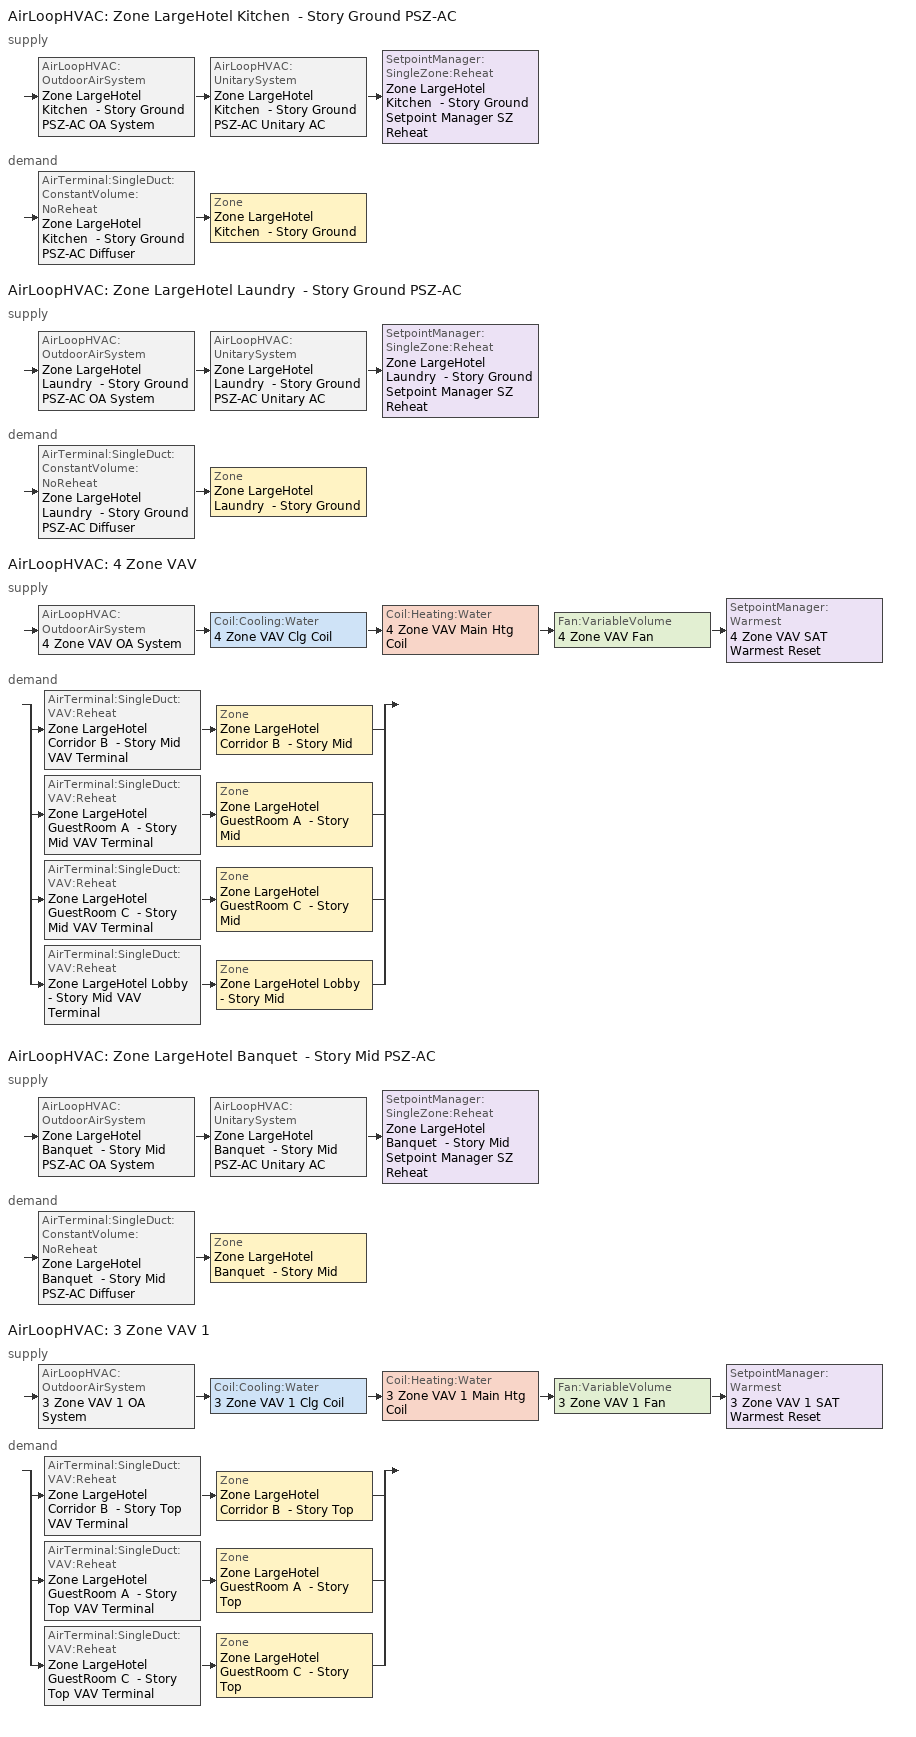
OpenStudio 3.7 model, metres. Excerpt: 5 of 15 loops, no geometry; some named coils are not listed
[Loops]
AirLoopHVAC 'Zone LargeHotel Kitchen  - Story Ground PSZ-AC'
 supply: AirLoopHVAC:OutdoorAirSystem 'Zone LargeHotel Kitchen  - Story Ground PSZ-AC OA System' > AirLoopHVAC:UnitarySystem 'Zone LargeHotel Kitchen  - Story Ground PSZ-AC Unitary AC' > SetpointManager:SingleZone:Reheat 'Zone LargeHotel Kitchen  - Story Ground Setpoint Manager SZ Reheat'
 demand: AirTerminal:SingleDuct:ConstantVolume:NoReheat 'Zone LargeHotel Kitchen  - Story Ground PSZ-AC Diffuser' > Zone 'Zone LargeHotel Kitchen  - Story Ground'
AirLoopHVAC 'Zone LargeHotel Laundry  - Story Ground PSZ-AC'
 supply: AirLoopHVAC:OutdoorAirSystem 'Zone LargeHotel Laundry  - Story Ground PSZ-AC OA System' > AirLoopHVAC:UnitarySystem 'Zone LargeHotel Laundry  - Story Ground PSZ-AC Unitary AC' > SetpointManager:SingleZone:Reheat 'Zone LargeHotel Laundry  - Story Ground Setpoint Manager SZ Reheat'
 demand: AirTerminal:SingleDuct:ConstantVolume:NoReheat 'Zone LargeHotel Laundry  - Story Ground PSZ-AC Diffuser' > Zone 'Zone LargeHotel Laundry  - Story Ground'
AirLoopHVAC '4 Zone VAV'
 supply: AirLoopHVAC:OutdoorAirSystem '4 Zone VAV OA System' > Coil:Cooling:Water '4 Zone VAV Clg Coil' > Coil:Heating:Water '4 Zone VAV Main Htg Coil' > Fan:VariableVolume '4 Zone VAV Fan' > SetpointManager:Warmest '4 Zone VAV SAT Warmest Reset'
 demand: split
  | AirTerminal:SingleDuct:VAV:Reheat 'Zone LargeHotel Corridor B  - Story Mid VAV Terminal' > Zone 'Zone LargeHotel Corridor B  - Story Mid'
  | AirTerminal:SingleDuct:VAV:Reheat 'Zone LargeHotel GuestRoom A  - Story Mid VAV Terminal' > Zone 'Zone LargeHotel GuestRoom A  - Story Mid'
  | AirTerminal:SingleDuct:VAV:Reheat 'Zone LargeHotel GuestRoom C  - Story Mid VAV Terminal' > Zone 'Zone LargeHotel GuestRoom C  - Story Mid'
  | AirTerminal:SingleDuct:VAV:Reheat 'Zone LargeHotel Lobby  - Story Mid VAV Terminal' > Zone 'Zone LargeHotel Lobby  - Story Mid'
AirLoopHVAC 'Zone LargeHotel Banquet  - Story Mid PSZ-AC'
 supply: AirLoopHVAC:OutdoorAirSystem 'Zone LargeHotel Banquet  - Story Mid PSZ-AC OA System' > AirLoopHVAC:UnitarySystem 'Zone LargeHotel Banquet  - Story Mid PSZ-AC Unitary AC' > SetpointManager:SingleZone:Reheat 'Zone LargeHotel Banquet  - Story Mid Setpoint Manager SZ Reheat'
 demand: AirTerminal:SingleDuct:ConstantVolume:NoReheat 'Zone LargeHotel Banquet  - Story Mid PSZ-AC Diffuser' > Zone 'Zone LargeHotel Banquet  - Story Mid'
AirLoopHVAC '3 Zone VAV 1'
 supply: AirLoopHVAC:OutdoorAirSystem '3 Zone VAV 1 OA System' > Coil:Cooling:Water '3 Zone VAV 1 Clg Coil' > Coil:Heating:Water '3 Zone VAV 1 Main Htg Coil' > Fan:VariableVolume '3 Zone VAV 1 Fan' > SetpointManager:Warmest '3 Zone VAV 1 SAT Warmest Reset'
 demand: split
  | AirTerminal:SingleDuct:VAV:Reheat 'Zone LargeHotel Corridor B  - Story Top VAV Terminal' > Zone 'Zone LargeHotel Corridor B  - Story Top'
  | AirTerminal:SingleDuct:VAV:Reheat 'Zone LargeHotel GuestRoom A  - Story Top VAV Terminal' > Zone 'Zone LargeHotel GuestRoom A  - Story Top'
  | AirTerminal:SingleDuct:VAV:Reheat 'Zone LargeHotel GuestRoom C  - Story Top VAV Terminal' > Zone 'Zone LargeHotel GuestRoom C  - Story Top'
[Sizing:Zone] Zone Cooling Design Supply Air Temperature Input Method=SupplyAirTemperature; Zone Cooling Design Supply Air Temperature {C}=12.7778; Zone Cooling Design Supply Air Temperature Difference {deltaC}=11.11; Zone Heating Design Supply Air Temperature Input Method=SupplyAirTemperature; Zone Heating Design Supply Air Temperature Difference {deltaC}=11.11; Zone Cooling Design Supply Air Humidity Ratio {kg-H2O/kg-air}=0.0085; Zone Heating Design Supply Air Humidity Ratio {kg-H2O/kg-air}=0.008; Heating Design Air Flow Method=DesignDay; Account for Dedicated Outdoor Air System=No; Dedicated Outdoor Air System Control Strategy=NeutralSupplyAir; Dedicated Outdoor Air Low Setpoint Temperature for Design {C}=autosize; Dedicated Outdoor Air High Setpoint Temperature for Design {C}=autosize; Zone Load Sizing Method=Sensible Load Only No Latent Load; Zone Latent Cooling Design Supply Air Humidity Ratio Input Method=HumidityRatioDifference; Zone Cooling Design Supply Air Humidity Ratio Difference {kgWater/kgDryAir}=0.005; Zone Latent Heating Design Supply Air Humidity Ratio Input Method=HumidityRatioDifference; Zone Humidification Design Supply Air Humidity Ratio Difference {kgWater/kgDryAir}=0.005
Name | Zone Heating Design Supply Air Temperature {C} | Cooling Design Air Flow Method
Zone LargeHotel Laundry  - Story Ground; Zone LargeHotel Kitchen  - Story Ground; Zone LargeHotel Banquet  - Story Mid | 50 | DesignDay
Zone LargeHotel GuestRoom A  - Story Mid; Zone LargeHotel Corridor B  - Story Mid; Zone LargeHotel GuestRoom C  - Story Mid; Zone LargeHotel Lobby  - Story Mid; Zone LargeHotel GuestRoom A  - Story Top; Zone LargeHotel Corridor B  - Story Top; Zone LargeHotel GuestRoom C  - Story Top | 40 | DesignDayWithLimit
[Zone equipment]
Zone LargeHotel Laundry  - Story Ground: Zone LargeHotel Laundry  - Story Ground PSZ-AC Diffuser
Zone LargeHotel Kitchen  - Story Ground: Zone LargeHotel Kitchen  - Story Ground Exhaust Fan, Zone LargeHotel Kitchen  - Story Ground PSZ-AC Diffuser
Zone LargeHotel GuestRoom A  - Story Mid: Zone LargeHotel GuestRoom A  - Story Mid VAV Terminal
Zone LargeHotel Corridor B  - Story Mid: Zone LargeHotel Corridor B  - Story Mid VAV Terminal
Zone LargeHotel GuestRoom C  - Story Mid: Zone LargeHotel GuestRoom C  - Story Mid VAV Terminal
Zone LargeHotel Banquet  - Story Mid: Zone LargeHotel Banquet  - Story Mid PSZ-AC Diffuser
Zone LargeHotel Lobby  - Story Mid: Zone LargeHotel Lobby  - Story Mid VAV Terminal
Zone LargeHotel GuestRoom A  - Story Top: Zone LargeHotel GuestRoom A  - Story Top VAV Terminal
Zone LargeHotel Corridor B  - Story Top: Zone LargeHotel Corridor B  - Story Top VAV Terminal
Zone LargeHotel GuestRoom C  - Story Top: Zone LargeHotel GuestRoom C  - Story Top VAV Terminal
[Fan:ZoneExhaust]
Zone LargeHotel Kitchen  - Story Ground Exhaust Fan: Availability Schedule=HotelLarge Kitchen_Exhaust_SCH; Fan Total Efficiency=0.0660786; Pressure Rise {Pa}=124.544; Maximum Flow Rate {m3/s}=0.0728272; Flow Fraction Schedule=HotelLarge Kitchen_Exhaust_SCH; System Availability Manager Coupling Mode=Decoupled
[Refrigeration:WalkIn] Availability Schedule=Always On Discrete; Rated Coil Cooling Capacity {W}=2696.25; Rated Total Heating Power {W}=0; Rated Circulation Fan Power {W}=0; Rated Total Lighting Power {W}=120; Lighting Schedule=Always On; Defrost Control Type=TimeSchedule; Temperature Termination Defrost Fraction to Ice=0.7; Insulated Floor Surface Area {m2}=11.1484; Insulated Floor U-Value {W/m2-K}=0.207
Name | Operating Temperature {C} | Rated Cooling Source Temperature {C} | Rated Cooling Coil Fan Power {W} | Defrost Type | Defrost Schedule | Defrost Drip-Down Schedule | Defrost Power {W} | WalkIn Zone Boundary 1
Large Hotel Cooler | 2 | -3.88889 | 200 | OffCycle | Refrigeration Defrost Schedule | Refrigeration Dripdown Schedule | 0 | Refrigeration Walk In Zone Boundary 1
Large Hotel Freezer | -23 | -28.3333 | 250 | Electric | Refrigeration Defrost Schedule 1 | Refrigeration Dripdown Schedule 1 | 2000 | Refrigeration Walk In Zone Boundary 2
[Refrigeration:WalkIn:ZoneBoundary] Zone=Zone LargeHotel Kitchen  - Story Ground; Total Insulated Surface Area Facing Zone {m2}=43.4; Insulated Surface U-Value Facing Zone {W/m2-K}=0.235; Area of Stocking Doors Facing Zone {m2}=2; Height of Stocking Doors Facing Zone {m}=2; Stocking Door Opening Schedule Name Facing Zone=door_wi_sched; Stocking Door Opening Protection Type Facing Zone=StripCurtain
Refrigeration Walk In Zone Boundary 1; Refrigeration Walk In Zone Boundary 2
[AirLoopHVAC] Design Supply Air Flow Rate {m3/s}=autosize; Design Return Air Flow Fraction of Supply Air Flow=1
Name | Availability Schedule
Zone LargeHotel Kitchen  - Story Ground PSZ-AC | Zone LargeHotel Kitchen  - Story Ground PSZ-AC Occ Sch
Zone LargeHotel Laundry  - Story Ground PSZ-AC | Zone LargeHotel Laundry  - Story Ground PSZ-AC Occ Sch
4 Zone VAV | 4 Zone VAV Occ Sch
Zone LargeHotel Banquet  - Story Mid PSZ-AC | Zone LargeHotel Banquet  - Story Mid PSZ-AC Occ Sch
3 Zone VAV 1 | 3 Zone VAV 1 Occ Sch
[Sizing:System] Type of Load to Size On=Sensible; Preheat Design Temperature {C}=7.22222; Preheat Design Humidity Ratio {kg-H2O/kg-Air}=0.008; Precool Design Temperature {C}=12.7778; Precool Design Humidity Ratio {kg-H2O/kg-Air}=0.008; Central Cooling Design Supply Air Temperature {C}=12.7778; Sizing Option=Coincident; 100% Outdoor Air in Cooling=No; 100% Outdoor Air in Heating=No; Central Cooling Design Supply Air Humidity Ratio {kg-H2O/kg-Air}=0.0085; Central Heating Design Supply Air Humidity Ratio {kg-H2O/kg-Air}=0.008; Cooling Design Air Flow Method=DesignDay; Heating Design Air Flow Method=DesignDay; System Outdoor Air Method=ZoneSum; Zone Maximum Outdoor Air Fraction=1; Cooling Supply Air Flow Rate Per Floor Area {m3/s-m2}=0.00996765; Cooling Fraction of Autosized Cooling Supply Air Flow Rate=1; Cooling Supply Air Flow Rate Per Unit Cooling Capacity {m3/s-W}=3.94755e-05; Heating Supply Air Flow Rate Per Floor Area {m3/s-m2}=0.00996765; Heating Fraction of Autosized Heating Supply Air Flow Rate=1; Heating Fraction of Autosized Cooling Supply Air Flow Rate=1; Heating Supply Air Flow Rate Per Unit Heating Capacity {m3/s-W}=3.15882e-05; Cooling Design Capacity Method=CoolingDesignCapacity; Cooling Design Capacity {W}=autosize; Cooling Design Capacity Per Floor Area {W/m2}=234.7; Fraction of Autosized Cooling Design Capacity=1; Heating Design Capacity Method=HeatingDesignCapacity; Heating Design Capacity {W}=autosize; Heating Design Capacity Per Floor Area {W/m2}=157; Fraction of Autosized Heating Design Capacity=1; Central Cooling Capacity Control Method=OnOff; Occupant Diversity=autosize
Name | Design Outdoor Air Flow Rate {m3/s} | Central Heating Maximum System Air Flow Ratio | Central Heating Design Supply Air Temperature {C}
Zone LargeHotel Kitchen  - Story Ground PSZ-AC; Zone LargeHotel Laundry  - Story Ground PSZ-AC; Zone LargeHotel Banquet  - Story Mid PSZ-AC | Autosize | 1 | 50
4 Zone VAV | 1.31856 | 0.3 | 12.7778
3 Zone VAV 1 | 0.114116 | 0.3 | 12.7778
[Fan:VariableVolume] Availability Schedule=Always On Discrete; Maximum Flow Rate {m3/s}=Autosize; Fan Power Minimum Flow Rate Input Method=Fraction; Fan Power Minimum Flow Fraction=0.25; Fan Power Minimum Air Flow Rate {m3/s}=0; Motor In Airstream Fraction=1; Fan Power Coefficient 5=0
Name | Fan Total Efficiency | Pressure Rise {Pa} | Motor Efficiency | Fan Power Coefficient 1 | Fan Power Coefficient 2 | Fan Power Coefficient 3 | Fan Power Coefficient 4
4 Zone VAV Fan | 0.6084 | 1389.92 | 0.936 | 0.04076 | 0.0881 | -0.0729 | 0.9437
3 Zone VAV 1 Fan | 0.58175 | 996.356 | 0.895 | 0.189848 | 0.31447 | 0.495682 | 0
[Controller:OutdoorAir] Maximum Outdoor Air Flow Rate {m3/s}=Autosize; Economizer Control Action Type=ModulateFlow; Lockout Type=LockoutWithHeating; Minimum Limit Type=FixedMinimum; High Humidity Control=No; Heat Recovery Bypass Control Type=BypassWhenWithinEconomizerLimits; Economizer Operation Staging=InterlockedWithMechanicalCooling
Name | Minimum Outdoor Air Flow Rate {m3/s} | Economizer Control Type | Economizer Maximum Limit Dry-Bulb Temperature {C} | Economizer Maximum Limit Enthalpy {J/kg} | Minimum Outdoor Air Schedule | Maximum Fraction of Outdoor Air Schedule | Controller Mechanical Ventilation
Zone LargeHotel Kitchen  - Story Ground PSZ-AC OA System Controller | autosize | NoEconomizer | 28 | 64000 | Zone LargeHotel Kitchen  - Story Ground PSZ-AC Occ Sch | ZoneLargeHotelKitchenStoryGroundPSZACmaxOASch | Controller Mechanical Ventilation 3
Zone LargeHotel Laundry  - Story Ground PSZ-AC OA System Controller | autosize | NoEconomizer | 28 | 64000 | Zone LargeHotel Laundry  - Story Ground PSZ-AC Occ Sch | ZoneLargeHotelLaundryStoryGroundPSZACmaxOASch | Controller Mechanical Ventilation 4
4 Zone VAV OA Controller | 0 | DifferentialDryBulb |  |  | 4 Zone VAV Occ Sch |  | 4 Zone VAV Vent Controller
Zone LargeHotel Banquet  - Story Mid PSZ-AC OA System Controller | autosize | DifferentialDryBulb |  |  | Zone LargeHotel Banquet  - Story Mid PSZ-AC Occ Sch | ZoneLargeHotelBanquetStoryMidPSZACmaxOASch | Controller Mechanical Ventilation 5
3 Zone VAV 1 OA Controller | 0 | NoEconomizer | 28 | 64000 | 3 Zone VAV 1 Occ Sch |  | 3 Zone VAV 1 Vent Controller
[Controller:MechanicalVentilation] Availability Schedule=Always On Discrete
Name | System Outdoor Air Method
Controller Mechanical Ventilation 3; Controller Mechanical Ventilation 4; Controller Mechanical Ventilation 5
4 Zone VAV Vent Controller; 3 Zone VAV 1 Vent Controller | Standard62.1VentilationRateProcedureWithLimit
[AirLoopHVAC:OutdoorAirSystem]
Name | Controller
Zone LargeHotel Kitchen  - Story Ground PSZ-AC OA System | Zone LargeHotel Kitchen  - Story Ground PSZ-AC OA System Controller
Zone LargeHotel Laundry  - Story Ground PSZ-AC OA System | Zone LargeHotel Laundry  - Story Ground PSZ-AC OA System Controller
4 Zone VAV OA System | 4 Zone VAV OA Controller
Zone LargeHotel Banquet  - Story Mid PSZ-AC OA System | Zone LargeHotel Banquet  - Story Mid PSZ-AC OA System Controller
3 Zone VAV 1 OA System | 3 Zone VAV 1 OA Controller
[AirTerminal:SingleDuct:VAV:Reheat] Availability Schedule=Always On Discrete; Maximum Air Flow Rate {m3/s}=AutoSize; Zone Minimum Air Flow Input Method=Constant; Fixed Minimum Air Flow Rate {m3/s}=0; Maximum Hot Water or Steam Flow Rate {m3/s}=AutoSize; Minimum Hot Water or Steam Flow Rate {m3/s}=0; Convergence Tolerance=0.001; Damper Heating Action=ReverseWithLimits; Maximum Flow per Zone Floor Area During Reheat {m3/s-m2}=AutoSize; Maximum Flow Fraction During Reheat=0.5; Maximum Reheat Air Temperature {C}=40; Control For Outdoor Air=No
Name | Constant Minimum Air Flow Fraction | Reheat Coil
Zone LargeHotel Corridor B  - Story Mid VAV Terminal | 0.314254 | Zone LargeHotel Corridor B  - Story Mid Reheat Coil
Zone LargeHotel GuestRoom A  - Story Mid VAV Terminal | 0.2 | Zone LargeHotel GuestRoom A  - Story Mid Reheat Coil
Zone LargeHotel GuestRoom C  - Story Mid VAV Terminal | 0.2 | Zone LargeHotel GuestRoom C  - Story Mid Reheat Coil
Zone LargeHotel Lobby  - Story Mid VAV Terminal | 0.299745 | Zone LargeHotel Lobby  - Story Mid Reheat Coil
Zone LargeHotel Corridor B  - Story Top VAV Terminal | 0.254467 | Zone LargeHotel Corridor B  - Story Top Reheat Coil
Zone LargeHotel GuestRoom A  - Story Top VAV Terminal | 0.2 | Zone LargeHotel GuestRoom A  - Story Top Reheat Coil
Zone LargeHotel GuestRoom C  - Story Top VAV Terminal | 0.2 | Zone LargeHotel GuestRoom C  - Story Top Reheat Coil
[SetpointManager:SingleZone:Reheat] Minimum Supply Air Temperature {C}=12.7778; Maximum Supply Air Temperature {C}=50
Name | Control Zone | Setpoint Node or NodeList
Zone LargeHotel Kitchen  - Story Ground Setpoint Manager SZ Reheat | Zone LargeHotel Kitchen  - Story Ground | Zone LargeHotel Kitchen  - Story Ground PSZ-AC Supply Outlet Node
Zone LargeHotel Laundry  - Story Ground Setpoint Manager SZ Reheat | Zone LargeHotel Laundry  - Story Ground | Zone LargeHotel Laundry  - Story Ground PSZ-AC Supply Outlet Node
Zone LargeHotel Banquet  - Story Mid Setpoint Manager SZ Reheat | Zone LargeHotel Banquet  - Story Mid | Zone LargeHotel Banquet  - Story Mid PSZ-AC Supply Outlet Node
[Coil:Heating:Electric] Availability Schedule=Always On Discrete; Efficiency=1
Zone LargeHotel Kitchen  - Story Ground PSZ-AC Electric Backup Htg Coil; Zone LargeHotel Laundry  - Story Ground PSZ-AC Electric Backup Htg Coil; Zone LargeHotel Banquet  - Story Mid PSZ-AC Electric Backup Htg Coil
[Coil:Cooling:DX:SingleSpeed] Availability Schedule=Always On Discrete; Rated Total Cooling Capacity {W}=autosize; Rated Sensible Heat Ratio=autosize; Rated COP {W/W}=3.91157; Rated Air Flow Rate {m3/s}=autosize; Rated Evaporator Fan Power Per Volume Flow Rate 2017 {W/(m3/s)}=773.3; Rated Evaporator Fan Power Per Volume Flow Rate 2023 {W/(m3/s)}=934.4; Total Cooling Capacity Function of Temperature Curve=PSZ-Fine Storage DX Coil Cap-FT; Total Cooling Capacity Function of Flow Fraction Curve=DX Coil Cap-FF; Energy Input Ratio Function of Temperature Curve=PSZ-AC DX Coil EIR-FT; Energy Input Ratio Function of Flow Fraction Curve=Split DX Coil EIR-FF; Part Load Fraction Correlation Curve=HPACCOOLPLFFPLR; Minimum Outdoor Dry-Bulb Temperature for Compressor Operation {C}=-25; Nominal Time for Condensate Removal to Begin {s}=0; Ratio of Initial Moisture Evaporation Rate and Steady State Latent Capacity=0; Maximum Cycling Rate {cycles/hr}=0; Latent Capacity Time Constant {s}=0; Condenser Type=AirCooled; Evaporative Condenser Effectiveness=0.9; Evaporative Condenser Air Flow Rate {m3/s}=autosize; Evaporative Condenser Pump Rated Power Consumption {W}=autosize; Crankcase Heater Capacity {W}=0; Maximum Outdoor Dry-Bulb Temperature for Crankcase Heater Operation {C}=10; Basin Heater Capacity {W/K}=0; Basin Heater Setpoint Temperature {C}=2
Zone LargeHotel Kitchen  - Story Ground PSZ-AC 1spd DX AC Clg Coil 22kBtu/hr 13.0SEER; Zone LargeHotel Laundry  - Story Ground PSZ-AC 1spd DX AC Clg Coil 47kBtu/hr 13.0SEER; Zone LargeHotel Banquet  - Story Mid PSZ-AC 1spd DX AC Clg Coil 63kBtu/hr 13.0SEER
[Fan:OnOff] Availability Schedule=Always On Discrete; Pressure Rise {Pa}=622.722; Maximum Flow Rate {m3/s}=autosize; Motor In Airstream Fraction=1
Name | Fan Total Efficiency | Motor Efficiency | Fan Power Ratio Function of Speed Ratio Curve | Fan Efficiency Ratio Function of Speed Ratio Curve
Zone LargeHotel Kitchen  - Story Ground PSZ-AC Fan | 0.55575 | 0.855 | Fan On Off Power Curve 2 | Fan On Off Efficiency Curve 2
Zone LargeHotel Laundry  - Story Ground PSZ-AC Fan | 0.56225 | 0.865 | Fan On Off Power Curve 3 | Fan On Off Efficiency Curve 3
Zone LargeHotel Banquet  - Story Mid PSZ-AC Fan | 0.56225 | 0.865 | Fan On Off Power Curve 4 | Fan On Off Efficiency Curve 4
[AirLoopHVAC:UnitarySystem] Control Type=Load; Dehumidification Control Type=None; Availability Schedule=Always On Discrete; Fan Placement=DrawThrough; DX Heating Coil Sizing Ratio=1; Use DOAS DX Cooling Coil=No; DOAS DX Cooling Coil Leaving Minimum Air Temperature {C}=2; Latent Load Control=SensibleOnlyLoadControl; Supply Air Flow Rate Method During Cooling Operation=SupplyAirFlowRate; Supply Air Flow Rate During Cooling Operation {m3/s}=Autosize; Supply Air Flow Rate Method During Heating Operation=SupplyAirFlowRate; Supply Air Flow Rate During Heating Operation {m3/s}=Autosize; Supply Air Flow Rate Method When No Cooling or Heating is Required=None; Maximum Supply Air Temperature {C}=80; Maximum Outdoor Dry-Bulb Temperature for Supplemental Heater Operation {C}=21; Ancilliary On-Cycle Electric Power {W}=0; Ancilliary Off-Cycle Electric Power {W}=0
Name | Controlling Zone or Thermostat Location | Supply Fan | Supply Air Fan Operating Mode Schedule | Heating Coil | Cooling Coil | Supplemental Heating Coil
Zone LargeHotel Kitchen  - Story Ground PSZ-AC Unitary AC | Zone LargeHotel Kitchen  - Story Ground | Zone LargeHotel Kitchen  - Story Ground PSZ-AC Fan | Zone LargeHotel Kitchen  - Story Ground PSZ-AC Occ Sch | Zone LargeHotel Kitchen  - Story Ground PSZ-AC Water Htg Coil | Zone LargeHotel Kitchen  - Story Ground PSZ-AC 1spd DX AC Clg Coil 22kBtu/hr 13.0SEER | Zone LargeHotel Kitchen  - Story Ground PSZ-AC Electric Backup Htg Coil
Zone LargeHotel Laundry  - Story Ground PSZ-AC Unitary AC | Zone LargeHotel Laundry  - Story Ground | Zone LargeHotel Laundry  - Story Ground PSZ-AC Fan | Zone LargeHotel Laundry  - Story Ground PSZ-AC Occ Sch | Zone LargeHotel Laundry  - Story Ground PSZ-AC Water Htg Coil | Zone LargeHotel Laundry  - Story Ground PSZ-AC 1spd DX AC Clg Coil 47kBtu/hr 13.0SEER | Zone LargeHotel Laundry  - Story Ground PSZ-AC Electric Backup Htg Coil
Zone LargeHotel Banquet  - Story Mid PSZ-AC Unitary AC | Zone LargeHotel Banquet  - Story Mid | Zone LargeHotel Banquet  - Story Mid PSZ-AC Fan | Zone LargeHotel Banquet  - Story Mid PSZ-AC Occ Sch | Zone LargeHotel Banquet  - Story Mid PSZ-AC Water Htg Coil | Zone LargeHotel Banquet  - Story Mid PSZ-AC 1spd DX AC Clg Coil 63kBtu/hr 13.0SEER | Zone LargeHotel Banquet  - Story Mid PSZ-AC Electric Backup Htg Coil
[AirTerminal:SingleDuct:ConstantVolume:NoReheat] Availability Schedule=Always On Discrete; Maximum Air Flow Rate {m3/s}=AutoSize
Zone LargeHotel Kitchen  - Story Ground PSZ-AC Diffuser; Zone LargeHotel Laundry  - Story Ground PSZ-AC Diffuser; Zone LargeHotel Banquet  - Story Mid PSZ-AC Diffuser
[SetpointManager:Warmest] Control Variable=Temperature; Minimum Setpoint Temperature {C}=12.7778; Maximum Setpoint Temperature {C}=15.5556; Strategy=MaximumTemperature
Name | Setpoint Node or NodeList
3 Zone VAV 1 SAT Warmest Reset | 3 Zone VAV 1 Supply Outlet Node
4 Zone VAV SAT Warmest Reset | 4 Zone VAV Supply Outlet Node
[Schedule:Ruleset]
Name | Default Day Schedule | Summer Design Day Schedule | Winter Design Day Schedule
HotelLarge Kitchen_Exhaust_SCH | HotelLarge Kitchen_Exhaust_SCH Default | HotelLarge Kitchen_Exhaust_SCH Summer Design Day | HotelLarge Kitchen_Exhaust_SCH Winter Design Day
Always On | Always On Default
door_wi_sched | door_wi_sched Default
Refrigeration Defrost Schedule | Refrigeration Defrost Schedule Default - Large Hotel Cooler
Refrigeration Dripdown Schedule | Refrigeration Dripdown Schedule Default - Large Hotel Cooler
Refrigeration Defrost Schedule 1 | Refrigeration Defrost Schedule Default - Large Hotel Freezer
Refrigeration Dripdown Schedule 1 | Refrigeration Dripdown Schedule Default - Large Hotel Freezer
3 Zone VAV 1 Occ Sch | 3 Zone VAV 1 Occ Sch Default | 3 Zone VAV 1 Occ Sch Summer Design Day | 3 Zone VAV 1 Occ Sch Winter Design Day
4 Zone VAV Occ Sch | 4 Zone VAV Occ Sch Default | 4 Zone VAV Occ Sch Summer Design Day | 4 Zone VAV Occ Sch Winter Design Day
Zone LargeHotel Banquet  - Story Mid PSZ-AC Occ Sch | Zone LargeHotel Banquet  - Story Mid PSZ-AC Occ Sch Default | Zone LargeHotel Banquet  - Story Mid PSZ-AC Occ Sch Summer Design Day | Zone LargeHotel Banquet  - Story Mid PSZ-AC Occ Sch Winter Design Day
ZoneLargeHotelBanquetStoryMidPSZACmaxOASch | ZoneLargeHotelBanquetStoryMidPSZACmaxOASchDefault
Zone LargeHotel Kitchen  - Story Ground PSZ-AC Occ Sch | Zone LargeHotel Kitchen  - Story Ground PSZ-AC Occ Sch Default | Zone LargeHotel Kitchen  - Story Ground PSZ-AC Occ Sch Summer Design Day | Zone LargeHotel Kitchen  - Story Ground PSZ-AC Occ Sch Winter Design Day
ZoneLargeHotelKitchenStoryGroundPSZACmaxOASch | ZoneLargeHotelKitchenStoryGroundPSZACmaxOASchDefault
Zone LargeHotel Laundry  - Story Ground PSZ-AC Occ Sch | Zone LargeHotel Laundry  - Story Ground PSZ-AC Occ Sch Default | Zone LargeHotel Laundry  - Story Ground PSZ-AC Occ Sch Summer Design Day | Zone LargeHotel Laundry  - Story Ground PSZ-AC Occ Sch Winter Design Day
ZoneLargeHotelLaundryStoryGroundPSZACmaxOASch | ZoneLargeHotelLaundryStoryGroundPSZACmaxOASchDefault
[Schedule:Day]
HotelLarge Kitchen_Exhaust_SCH Default; HotelLarge Kitchen_Exhaust_SCH Winter Design Day; HotelLarge Kitchen_Exhaust_SCH Summer Design Day: 7, 0, 0, 24, 0, 1
Always On Default; 3 Zone VAV 1 Occ Sch Default; 3 Zone VAV 1 Occ Sch Winter Design Day; 3 Zone VAV 1 Occ Sch Summer Design Day; 4 Zone VAV Occ Sch Default; 4 Zone VAV Occ Sch Winter Design Day; 4 Zone VAV Occ Sch Summer Design Day; Zone LargeHotel Banquet  - Story Mid PSZ-AC Occ Sch Default; Zone LargeHotel Banquet  - Story Mid PSZ-AC Occ Sch Winter Design Day; Zone LargeHotel Banquet  - Story Mid PSZ-AC Occ Sch Summer Design Day; Zone LargeHotel Kitchen  - Story Ground PSZ-AC Occ Sch Default; Zone LargeHotel Kitchen  - Story Ground PSZ-AC Occ Sch Winter Design Day; Zone LargeHotel Kitchen  - Story Ground PSZ-AC Occ Sch Summer Design Day; Zone LargeHotel Laundry  - Story Ground PSZ-AC Occ Sch Default; Zone LargeHotel Laundry  - Story Ground PSZ-AC Occ Sch Winter Design Day; Zone LargeHotel Laundry  - Story Ground PSZ-AC Occ Sch Summer Design Day: 24, 0, 1
door_wi_sched Default: 6, 0, 0, 22, 0, 0.0625, 24, 0, 0
Refrigeration Defrost Schedule Default - Large Hotel Cooler; Refrigeration Dripdown Schedule Default - Large Hotel Cooler: 0, 59, 0, 24, 0, 0
Refrigeration Defrost Schedule Default - Large Hotel Freezer; Refrigeration Dripdown Schedule Default - Large Hotel Freezer: 0, 45, 0, 24, 0, 0
ZoneLargeHotelBanquetStoryMidPSZACmaxOASchDefault; ZoneLargeHotelKitchenStoryGroundPSZACmaxOASchDefault; ZoneLargeHotelLaundryStoryGroundPSZACmaxOASchDefault: 24, 0, 0.7
[Schedule:Constant]
Always On Discrete: Value=1
[Curve:Cubic] Coefficient1 Constant=1; Coefficient2 x=0; Coefficient3 x**2=0; Coefficient4 x**3=0; Minimum Value of x=0; Maximum Value of x=1
Fan On Off Efficiency Curve 2; Fan On Off Efficiency Curve 3; Fan On Off Efficiency Curve 4
[Curve:Exponent] Coefficient1 Constant=1; Coefficient2 Constant=0; Coefficient3 Constant=0; Minimum Value of x=0; Maximum Value of x=1
Fan On Off Power Curve 2; Fan On Off Power Curve 3; Fan On Off Power Curve 4
[Curve:Biquadratic] Minimum Value of x=12.77778; Maximum Value of x=23.88889; Minimum Value of y=23.88889; Maximum Value of y=46.11111
Name | Coefficient1 Constant | Coefficient2 x | Coefficient3 x**2 | Coefficient4 y | Coefficient5 y**2 | Coefficient6 x*y
PSZ-Fine Storage DX Coil Cap-FT | 0.942588 | 0.00954335 | 0.00068377 | -0.0110427 | 5.249e-06 | -9.72e-06
PSZ-AC DX Coil EIR-FT | 0.342414 | 0.034885 | -0.0006237 | 0.00497722 | 0.000437951 | -0.000728028
[Curve:Quadratic]
Name | Coefficient1 Constant | Coefficient2 x | Coefficient3 x**2 | Minimum Value of x | Maximum Value of x
DX Coil Cap-FF | 0.8 | 0.2 | 0 | 0.5 | 1.5
Split DX Coil EIR-FF | 1.1552 | -0.1808 | 0.0256 | 0.5 | 1.5
HPACCOOLPLFFPLR | 0.85 | 0.15 | 0 | 0 | 1
